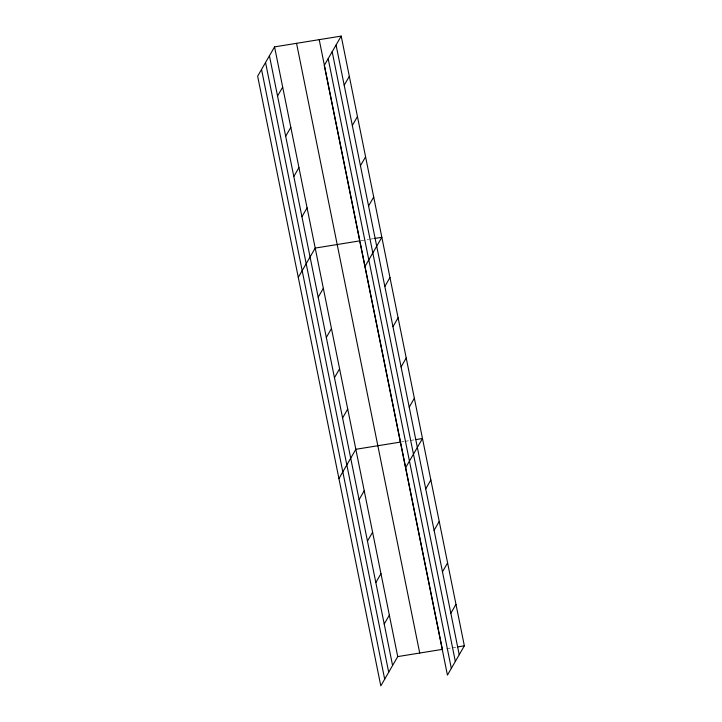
<?xml version="1.0" encoding="UTF-8"?>
<svg xmlns="http://www.w3.org/2000/svg" width="722" height="722" viewBox="0 0 722 722"><rect width="100%" height="100%" fill="white"/><g stroke="black" fill="none" stroke-linecap="round" stroke-linejoin="round"><path stroke-width="0.54" stroke-dasharray="3.61 2.71" d="M360.946 240.688L368.644 239.442M369.745 239.262L374.14 238.549M401.594 441.891L403.788 441.539M404.889 441.359L409.293 440.646M410.385 440.474L414.789 439.761M446.765 648.663L451.16 647.95M452.261 647.778L456.665 647.065"/><path stroke-width="1.08" d="M274.559 46.876L257.646 76.18L380.801 685.9L397.723 656.596L274.559 46.876L341.199 36.1L464.354 645.82L447.441 675.124L324.277 65.404L341.199 36.1M277.555 96.008L282.69 87.118M285.686 136.25L290.822 127.361M344.186 85.232L349.322 76.342M293.818 176.493L298.944 167.603M352.318 125.475L357.453 116.585M301.94 216.735L307.076 207.846M360.449 165.717L365.585 156.827M298.285 277.392L315.207 248.088L359.854 240.859L327.553 80.981M368.572 205.96L373.707 197.07M318.203 297.22L323.339 288.322M364.917 266.608L381.839 237.303L374.14 238.549M326.326 337.463L331.461 328.564M384.835 286.444L389.97 277.546M334.457 377.705L339.593 368.807M392.958 326.687L398.093 317.788M342.589 417.948L347.724 409.049M401.089 366.929L406.224 358.031M338.934 478.596L355.847 449.292L400.493 442.072M409.221 407.163L414.356 398.273M359.087 499.642L364.222 490.752M405.565 467.82L422.478 438.516L415.881 439.581M367.462 541.103L372.597 532.213M425.718 488.866L430.853 479.977M375.837 582.564L380.972 573.674M434.093 530.327L439.229 521.437M384.212 624.025L389.348 615.135M442.469 571.788L447.604 562.898M450.844 613.249L455.979 604.359M397.723 656.596L442.369 649.376L392.587 402.921M457.757 646.885L464.354 645.82M336.064 44.99L459.219 654.71M332.174 51.731L455.329 661.451M328.167 58.672L451.322 668.391M319.205 39.656L327.337 79.898M360.07 241.951L392.362 401.829M296.552 43.32L419.717 653.04M269.423 55.774L392.587 665.485M265.543 62.507L388.698 672.227M261.535 69.447L384.691 679.167"/></g></svg>
